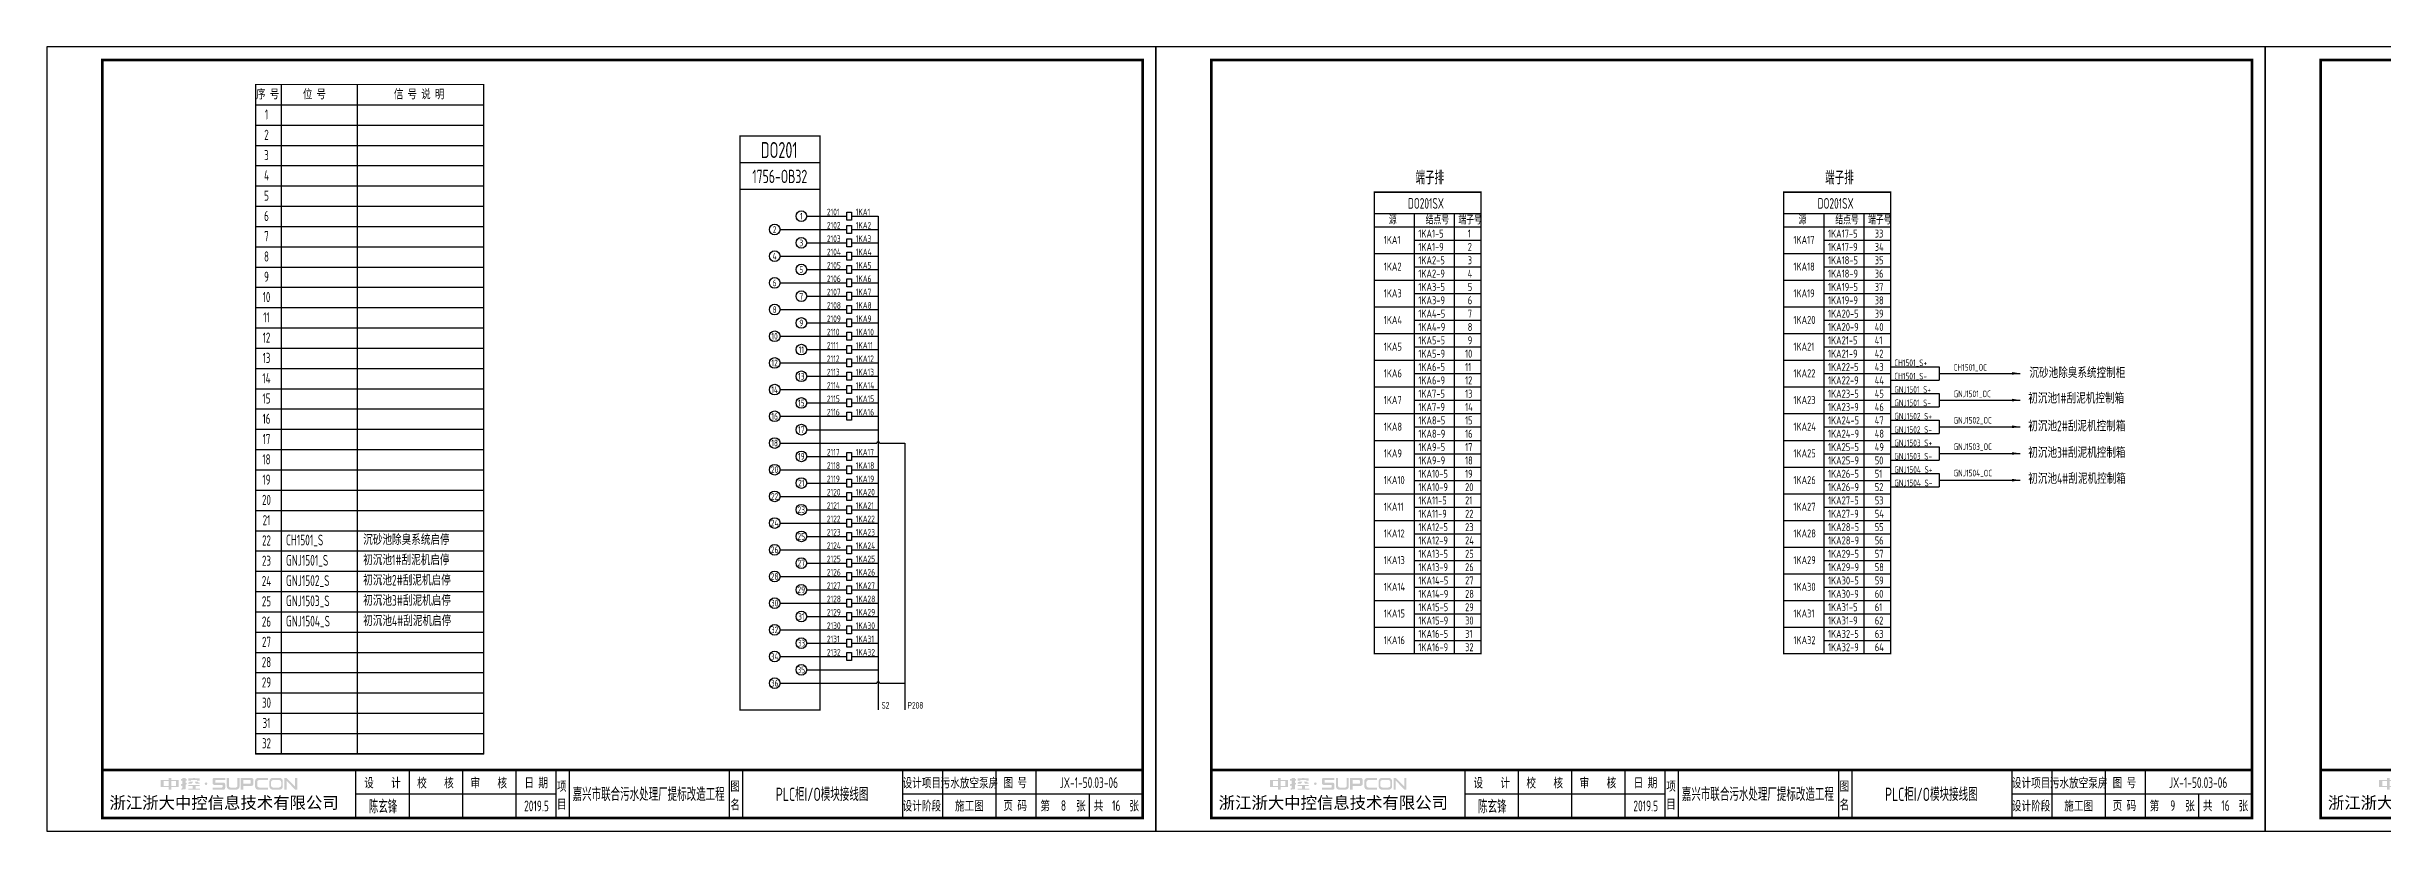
# Model space of a CAD drawing. Header units: millimetres. Extents: x 30557 to 235556, y -116603 to -73383.
# Drawn here: x 126431 to 135185, y -83067 to -80127 of the extents above; entities that cross this region are included whole.
import ezdxf
from ezdxf.enums import TextEntityAlignment as Align

# ---------------------------------------------------------------- set-up
doc = ezdxf.new("R2010")
doc.units = ezdxf.units.MM
doc.layers.add('1', color=3, linetype='Continuous')
doc.layers.add('符号层', color=3, linetype='Continuous')
doc.layers.add('_Drawing', color=7, linetype='Continuous', lineweight=25)
doc.styles.add('supcon', font='sceie.shx', dxfattribs={"width": 0.75, "height": 40, "bigfont": 'sceic.shx'})
doc.styles.add('Title', font='', dxfattribs={"height": 45})
doc.styles.get('Title').set_extended_font_data('SimHei')

# ---------------------------------------------------------------- blocks, each defined once
blk = doc.blocks.new('中控·SUPCON')
at = {"linetype": 'Continuous'}
h = blk.add_hatch(color=2, dxfattribs=at)
h.dxf.hatch_style = 1
h.paths.add_polyline_path([(34, 33), (20, 33), (20, 37), (15, 37), (15, 36), (15, 33), (0, 33), (0, 20), (13, 20), (15, 20), (15, 15), (20, 15), (20, 20), (22, 20), (34, 20)])
h.paths.add_polyline_path([(20, 30), (20, 31), (29, 31), (29, 22), (20, 22)], flags=16)
h.paths.add_polyline_path([(15, 30), (15, 22), (6, 22), (6, 31), (15, 31)], flags=16)
h.paths.add_polyline_path([(47, 32), (49, 32), (49, 35), (47, 35), (47, 37), (41, 37), (41, 35), (38, 35), (38, 32), (41, 32), (41, 25.8), (38, 25), (38, 22), (41, 22.8), (41, 18.3), (39, 17), (39, 15), (47, 16), (47, 24.5), (49, 25), (49, 28), (47, 27.5)])
h.paths.add_polyline_path([(61, 30), (55, 30), (52, 28), (52, 26), (58, 26)])
h.paths.add_polyline_path([(73, 28), (71, 28), (70, 30), (64, 30), (66, 26), (73, 26)])
h.paths.add_polyline_path([(73, 36), (64.6, 36), (64.6, 37), (60.4, 37), (60.4, 36), (52, 36), (52, 32), (56.8, 32), (56.8, 33.1), (68.2, 33.1), (68.2, 32), (73, 32)])
h.paths.add_polyline_path([(66, 22), (73, 22), (73, 24), (52, 24), (52, 22), (60, 22), (60, 17), (52, 17), (52, 15), (74, 15), (74, 17), (66, 17)])
h.paths.add_polyline_path([(82.7, 26.1, 1), (87.6, 26.1, 1)])
h.paths.add_polyline_path([(118, 28), (103.5, 28, -0.414214), (102.5, 29), (102.5, 32, -0.414214), (103.5, 33), (121, 33), (121, 37), (100.5, 37, 0.414214), (97.5, 34), (97.5, 27, 0.414214), (100.5, 24), (115, 24, -0.414214), (116, 23), (116, 20, -0.414214), (115, 19), (97.5, 19), (97.5, 15), (118, 15, 0.414214), (121, 18), (121, 25, 0.414214)])
h.paths.add_polyline_path([(128, 37), (124, 37), (124, 36), (124, 21, 0.414214), (130, 15), (142, 15, 0.414214), (148, 21), (148, 37), (144, 37), (144, 22, -0.414214), (141, 19), (131, 19, -0.414214), (128, 22)])
h.paths.add_polyline_path([(174, 26), (174, 33, 0.414214), (170, 37), (150, 37), (150, 36), (150, 15), (155, 15), (155, 22), (170, 22, 0.414214)])
h.paths.add_polyline_path([(167, 26), (155, 26), (155, 33), (167, 33, -0.414214), (169, 31), (169, 28, -0.414214)], flags=16)
h.paths.add_polyline_path([(201, 19), (185, 19, -0.414214), (181, 23), (181, 29, -0.414214), (185, 33), (201, 33), (201, 37), (183, 37, 0.414214), (177, 31), (177, 21, 0.414214), (183, 15), (201, 15)])
h.paths.add_polyline_path([(229, 21), (229, 31, 0.414214), (223, 37), (210, 37, 0.414214), (204, 31), (204, 21, 0.414214), (210, 15), (223, 15, 0.414214)])
h.paths.add_polyline_path([(207, 23), (207, 29, -0.414214), (211, 33), (222, 33, -0.414214), (226, 29), (226, 23, -0.414214), (222, 19), (211, 19, -0.414214)], flags=16)
h.paths.add_polyline_path([(236, 32.1), (252, 15), (256, 15), (256, 37), (252, 37), (252, 21), (236, 37), (232, 37), (232, 36), (232, 15), (236, 15)])
h = blk.add_hatch(color=2, dxfattribs=at)
h.dxf.hatch_style = 1
h.paths.add_polyline_path([(34, 33), (20, 33), (20, 37), (15, 37), (15, 36), (15, 33), (0, 33), (0, 20), (13, 20), (15, 20), (15, 15), (20, 15), (20, 20), (22, 20), (34, 20)])
h.paths.add_polyline_path([(20, 30), (20, 31), (29, 31), (29, 22), (20, 22)], flags=16)
h.paths.add_polyline_path([(15, 30), (15, 22), (6, 22), (6, 31), (15, 31)], flags=16)
h.paths.add_polyline_path([(47, 32), (49, 32), (49, 35), (47, 35), (47, 37), (41, 37), (41, 35), (38, 35), (38, 32), (41, 32), (41, 25.8), (38, 25), (38, 22), (41, 22.8), (41, 18.3), (39, 17), (39, 15), (47, 16), (47, 24.5), (49, 25), (49, 28), (47, 27.5)])
h.paths.add_polyline_path([(61, 30), (55, 30), (52, 28), (52, 26), (58, 26)])
h.paths.add_polyline_path([(73, 28), (71, 28), (70, 30), (64, 30), (66, 26), (73, 26)])
h.paths.add_polyline_path([(73, 36), (64.6, 36), (64.6, 37), (60.4, 37), (60.4, 36), (52, 36), (52, 32), (56.8, 32), (56.8, 33.1), (68.2, 33.1), (68.2, 32), (73, 32)])
h.paths.add_polyline_path([(66, 22), (73, 22), (73, 24), (52, 24), (52, 22), (60, 22), (60, 17), (52, 17), (52, 15), (74, 15), (74, 17), (66, 17)])
h.paths.add_polyline_path([(82.7, 26.1, 1), (87.6, 26.1, 1)])
h.paths.add_polyline_path([(118, 28), (103.5, 28, -0.414214), (102.5, 29), (102.5, 32, -0.414214), (103.5, 33), (121, 33), (121, 37), (100.5, 37, 0.414214), (97.5, 34), (97.5, 27, 0.414214), (100.5, 24), (115, 24, -0.414214), (116, 23), (116, 20, -0.414214), (115, 19), (97.5, 19), (97.5, 15), (118, 15, 0.414214), (121, 18), (121, 25, 0.414214)])
h.paths.add_polyline_path([(128, 37), (124, 37), (124, 36), (124, 21, 0.414214), (130, 15), (142, 15, 0.414214), (148, 21), (148, 37), (144, 37), (144, 22, -0.414214), (141, 19), (131, 19, -0.414214), (128, 22)])
h.paths.add_polyline_path([(174, 26), (174, 33, 0.414214), (170, 37), (150, 37), (150, 36), (150, 15), (155, 15), (155, 22), (170, 22, 0.414214)])
h.paths.add_polyline_path([(167, 26), (155, 26), (155, 33), (167, 33, -0.414214), (169, 31), (169, 28, -0.414214)], flags=16)
h.paths.add_polyline_path([(201, 19), (185, 19, -0.414214), (181, 23), (181, 29, -0.414214), (185, 33), (201, 33), (201, 37), (183, 37, 0.414214), (177, 31), (177, 21, 0.414214), (183, 15), (201, 15)])
h.paths.add_polyline_path([(229, 21), (229, 31, 0.414214), (223, 37), (210, 37, 0.414214), (204, 31), (204, 21, 0.414214), (210, 15), (223, 15, 0.414214)])
h.paths.add_polyline_path([(207, 23), (207, 29, -0.414214), (211, 33), (222, 33, -0.414214), (226, 29), (226, 23, -0.414214), (222, 19), (211, 19, -0.414214)], flags=16)
h.paths.add_polyline_path([(236, 32.1), (252, 15), (256, 15), (256, 37), (252, 37), (252, 21), (236, 37), (232, 37), (232, 36), (232, 15), (236, 15)])
h = blk.add_hatch(color=2, dxfattribs=at)
h.dxf.hatch_style = 1
h.paths.add_polyline_path([(34, 33), (20, 33), (20, 37), (15, 37), (15, 36), (15, 33), (0, 33), (0, 20), (13, 20), (15, 20), (15, 15), (20, 15), (20, 20), (22, 20), (34, 20)])
h.paths.add_polyline_path([(20, 30), (20, 31), (29, 31), (29, 22), (20, 22)], flags=16)
h.paths.add_polyline_path([(15, 30), (15, 22), (6, 22), (6, 31), (15, 31)], flags=16)
h.paths.add_polyline_path([(47, 32), (49, 32), (49, 35), (47, 35), (47, 37), (41, 37), (41, 35), (38, 35), (38, 32), (41, 32), (41, 25.8), (38, 25), (38, 22), (41, 22.8), (41, 18.3), (39, 17), (39, 15), (47, 16), (47, 24.5), (49, 25), (49, 28), (47, 27.5)])
h.paths.add_polyline_path([(61, 30), (55, 30), (52, 28), (52, 26), (58, 26)])
h.paths.add_polyline_path([(73, 28), (71, 28), (70, 30), (64, 30), (66, 26), (73, 26)])
h.paths.add_polyline_path([(73, 36), (64.6, 36), (64.6, 37), (60.4, 37), (60.4, 36), (52, 36), (52, 32), (56.8, 32), (56.8, 33.1), (68.2, 33.1), (68.2, 32), (73, 32)])
h.paths.add_polyline_path([(66, 22), (73, 22), (73, 24), (52, 24), (52, 22), (60, 22), (60, 17), (52, 17), (52, 15), (74, 15), (74, 17), (66, 17)])
h.paths.add_polyline_path([(82.7, 26.1, 1), (87.6, 26.1, 1)])
h.paths.add_polyline_path([(118, 28), (103.5, 28, -0.414214), (102.5, 29), (102.5, 32, -0.414214), (103.5, 33), (121, 33), (121, 37), (100.5, 37, 0.414214), (97.5, 34), (97.5, 27, 0.414214), (100.5, 24), (115, 24, -0.414214), (116, 23), (116, 20, -0.414214), (115, 19), (97.5, 19), (97.5, 15), (118, 15, 0.414214), (121, 18), (121, 25, 0.414214)])
h.paths.add_polyline_path([(128, 37), (124, 37), (124, 36), (124, 21, 0.414214), (130, 15), (142, 15, 0.414214), (148, 21), (148, 37), (144, 37), (144, 22, -0.414214), (141, 19), (131, 19, -0.414214), (128, 22)])
h.paths.add_polyline_path([(174, 26), (174, 33, 0.414214), (170, 37), (150, 37), (150, 36), (150, 15), (155, 15), (155, 22), (170, 22, 0.414214)])
h.paths.add_polyline_path([(167, 26), (155, 26), (155, 33), (167, 33, -0.414214), (169, 31), (169, 28, -0.414214)], flags=16)
h.paths.add_polyline_path([(201, 19), (185, 19, -0.414214), (181, 23), (181, 29, -0.414214), (185, 33), (201, 33), (201, 37), (183, 37, 0.414214), (177, 31), (177, 21, 0.414214), (183, 15), (201, 15)])
h.paths.add_polyline_path([(229, 21), (229, 31, 0.414214), (223, 37), (210, 37, 0.414214), (204, 31), (204, 21, 0.414214), (210, 15), (223, 15, 0.414214)])
h.paths.add_polyline_path([(207, 23), (207, 29, -0.414214), (211, 33), (222, 33, -0.414214), (226, 29), (226, 23, -0.414214), (222, 19), (211, 19, -0.414214)], flags=16)
h.paths.add_polyline_path([(236, 32.1), (252, 15), (256, 15), (256, 37), (252, 37), (252, 21), (236, 37), (232, 37), (232, 36), (232, 15), (236, 15)])
h = blk.add_hatch(color=2, dxfattribs=at)
h.dxf.hatch_style = 1
h.paths.add_polyline_path([(34, 33), (20, 33), (20, 37), (15, 37), (15, 36), (15, 33), (0, 33), (0, 20), (13, 20), (15, 20), (15, 15), (20, 15), (20, 20), (22, 20), (34, 20)])
h.paths.add_polyline_path([(20, 30), (20, 31), (29, 31), (29, 22), (20, 22)], flags=16)
h.paths.add_polyline_path([(15, 30), (15, 22), (6, 22), (6, 31), (15, 31)], flags=16)
h.paths.add_polyline_path([(47, 32), (49, 32), (49, 35), (47, 35), (47, 37), (41, 37), (41, 35), (38, 35), (38, 32), (41, 32), (41, 25.8), (38, 25), (38, 22), (41, 22.8), (41, 18.3), (39, 17), (39, 15), (47, 16), (47, 24.5), (49, 25), (49, 28), (47, 27.5)])
h.paths.add_polyline_path([(61, 30), (55, 30), (52, 28), (52, 26), (58, 26)])
h.paths.add_polyline_path([(73, 28), (71, 28), (70, 30), (64, 30), (66, 26), (73, 26)])
h.paths.add_polyline_path([(73, 36), (64.6, 36), (64.6, 37), (60.4, 37), (60.4, 36), (52, 36), (52, 32), (56.8, 32), (56.8, 33.1), (68.2, 33.1), (68.2, 32), (73, 32)])
h.paths.add_polyline_path([(66, 22), (73, 22), (73, 24), (52, 24), (52, 22), (60, 22), (60, 17), (52, 17), (52, 15), (74, 15), (74, 17), (66, 17)])
h.paths.add_polyline_path([(82.7, 26.1, 1), (87.6, 26.1, 1)])
h.paths.add_polyline_path([(118, 28), (103.5, 28, -0.414214), (102.5, 29), (102.5, 32, -0.414214), (103.5, 33), (121, 33), (121, 37), (100.5, 37, 0.414214), (97.5, 34), (97.5, 27, 0.414214), (100.5, 24), (115, 24, -0.414214), (116, 23), (116, 20, -0.414214), (115, 19), (97.5, 19), (97.5, 15), (118, 15, 0.414214), (121, 18), (121, 25, 0.414214)])
h.paths.add_polyline_path([(128, 37), (124, 37), (124, 36), (124, 21, 0.414214), (130, 15), (142, 15, 0.414214), (148, 21), (148, 37), (144, 37), (144, 22, -0.414214), (141, 19), (131, 19, -0.414214), (128, 22)])
h.paths.add_polyline_path([(174, 26), (174, 33, 0.414214), (170, 37), (150, 37), (150, 36), (150, 15), (155, 15), (155, 22), (170, 22, 0.414214)])
h.paths.add_polyline_path([(167, 26), (155, 26), (155, 33), (167, 33, -0.414214), (169, 31), (169, 28, -0.414214)], flags=16)
h.paths.add_polyline_path([(201, 19), (185, 19, -0.414214), (181, 23), (181, 29, -0.414214), (185, 33), (201, 33), (201, 37), (183, 37, 0.414214), (177, 31), (177, 21, 0.414214), (183, 15), (201, 15)])
h.paths.add_polyline_path([(229, 21), (229, 31, 0.414214), (223, 37), (210, 37, 0.414214), (204, 31), (204, 21, 0.414214), (210, 15), (223, 15, 0.414214)])
h.paths.add_polyline_path([(207, 23), (207, 29, -0.414214), (211, 33), (222, 33, -0.414214), (226, 29), (226, 23, -0.414214), (222, 19), (211, 19, -0.414214)], flags=16)
h.paths.add_polyline_path([(236, 32.1), (252, 15), (256, 15), (256, 37), (252, 37), (252, 21), (236, 37), (232, 37), (232, 36), (232, 15), (236, 15)])
h = blk.add_hatch(color=2, dxfattribs=at)
h.dxf.hatch_style = 1
h.paths.add_polyline_path([(34, 33), (20, 33), (20, 37), (15, 37), (15, 36), (15, 33), (0, 33), (0, 20), (13, 20), (15, 20), (15, 15), (20, 15), (20, 20), (22, 20), (34, 20)])
h.paths.add_polyline_path([(20, 30), (20, 31), (29, 31), (29, 22), (20, 22)], flags=16)
h.paths.add_polyline_path([(15, 30), (15, 22), (6, 22), (6, 31), (15, 31)], flags=16)
h.paths.add_polyline_path([(47, 32), (49, 32), (49, 35), (47, 35), (47, 37), (41, 37), (41, 35), (38, 35), (38, 32), (41, 32), (41, 25.8), (38, 25), (38, 22), (41, 22.8), (41, 18.3), (39, 17), (39, 15), (47, 16), (47, 24.5), (49, 25), (49, 28), (47, 27.5)])
h.paths.add_polyline_path([(61, 30), (55, 30), (52, 28), (52, 26), (58, 26)])
h.paths.add_polyline_path([(73, 28), (71, 28), (70, 30), (64, 30), (66, 26), (73, 26)])
h.paths.add_polyline_path([(73, 36), (64.6, 36), (64.6, 37), (60.4, 37), (60.4, 36), (52, 36), (52, 32), (56.8, 32), (56.8, 33.1), (68.2, 33.1), (68.2, 32), (73, 32)])
h.paths.add_polyline_path([(66, 22), (73, 22), (73, 24), (52, 24), (52, 22), (60, 22), (60, 17), (52, 17), (52, 15), (74, 15), (74, 17), (66, 17)])
h.paths.add_polyline_path([(82.7, 26.1, 1), (87.6, 26.1, 1)])
h.paths.add_polyline_path([(118, 28), (103.5, 28, -0.414214), (102.5, 29), (102.5, 32, -0.414214), (103.5, 33), (121, 33), (121, 37), (100.5, 37, 0.414214), (97.5, 34), (97.5, 27, 0.414214), (100.5, 24), (115, 24, -0.414214), (116, 23), (116, 20, -0.414214), (115, 19), (97.5, 19), (97.5, 15), (118, 15, 0.414214), (121, 18), (121, 25, 0.414214)])
h.paths.add_polyline_path([(128, 37), (124, 37), (124, 36), (124, 21, 0.414214), (130, 15), (142, 15, 0.414214), (148, 21), (148, 37), (144, 37), (144, 22, -0.414214), (141, 19), (131, 19, -0.414214), (128, 22)])
h.paths.add_polyline_path([(174, 26), (174, 33, 0.414214), (170, 37), (150, 37), (150, 36), (150, 15), (155, 15), (155, 22), (170, 22, 0.414214)])
h.paths.add_polyline_path([(167, 26), (155, 26), (155, 33), (167, 33, -0.414214), (169, 31), (169, 28, -0.414214)], flags=16)
h.paths.add_polyline_path([(201, 19), (185, 19, -0.414214), (181, 23), (181, 29, -0.414214), (185, 33), (201, 33), (201, 37), (183, 37, 0.414214), (177, 31), (177, 21, 0.414214), (183, 15), (201, 15)])
h.paths.add_polyline_path([(229, 21), (229, 31, 0.414214), (223, 37), (210, 37, 0.414214), (204, 31), (204, 21, 0.414214), (210, 15), (223, 15, 0.414214)])
h.paths.add_polyline_path([(207, 23), (207, 29, -0.414214), (211, 33), (222, 33, -0.414214), (226, 29), (226, 23, -0.414214), (222, 19), (211, 19, -0.414214)], flags=16)
h.paths.add_polyline_path([(236, 32.1), (252, 15), (256, 15), (256, 37), (252, 37), (252, 21), (236, 37), (232, 37), (232, 36), (232, 15), (236, 15)])
h = blk.add_hatch(color=2, dxfattribs=at)
h.dxf.hatch_style = 1
h.paths.add_polyline_path([(34, 33), (20, 33), (20, 37), (15, 37), (15, 36), (15, 33), (0, 33), (0, 20), (13, 20), (15, 20), (15, 15), (20, 15), (20, 20), (22, 20), (34, 20)])
h.paths.add_polyline_path([(20, 30), (20, 31), (29, 31), (29, 22), (20, 22)], flags=16)
h.paths.add_polyline_path([(15, 30), (15, 22), (6, 22), (6, 31), (15, 31)], flags=16)
h.paths.add_polyline_path([(47, 32), (49, 32), (49, 35), (47, 35), (47, 37), (41, 37), (41, 35), (38, 35), (38, 32), (41, 32), (41, 25.8), (38, 25), (38, 22), (41, 22.8), (41, 18.3), (39, 17), (39, 15), (47, 16), (47, 24.5), (49, 25), (49, 28), (47, 27.5)])
h.paths.add_polyline_path([(61, 30), (55, 30), (52, 28), (52, 26), (58, 26)])
h.paths.add_polyline_path([(73, 28), (71, 28), (70, 30), (64, 30), (66, 26), (73, 26)])
h.paths.add_polyline_path([(73, 36), (64.6, 36), (64.6, 37), (60.4, 37), (60.4, 36), (52, 36), (52, 32), (56.8, 32), (56.8, 33.1), (68.2, 33.1), (68.2, 32), (73, 32)])
h.paths.add_polyline_path([(66, 22), (73, 22), (73, 24), (52, 24), (52, 22), (60, 22), (60, 17), (52, 17), (52, 15), (74, 15), (74, 17), (66, 17)])
h.paths.add_polyline_path([(82.7, 26.1, 1), (87.6, 26.1, 1)])
h.paths.add_polyline_path([(118, 28), (103.5, 28, -0.414214), (102.5, 29), (102.5, 32, -0.414214), (103.5, 33), (121, 33), (121, 37), (100.5, 37, 0.414214), (97.5, 34), (97.5, 27, 0.414214), (100.5, 24), (115, 24, -0.414214), (116, 23), (116, 20, -0.414214), (115, 19), (97.5, 19), (97.5, 15), (118, 15, 0.414214), (121, 18), (121, 25, 0.414214)])
h.paths.add_polyline_path([(128, 37), (124, 37), (124, 36), (124, 21, 0.414214), (130, 15), (142, 15, 0.414214), (148, 21), (148, 37), (144, 37), (144, 22, -0.414214), (141, 19), (131, 19, -0.414214), (128, 22)])
h.paths.add_polyline_path([(174, 26), (174, 33, 0.414214), (170, 37), (150, 37), (150, 36), (150, 15), (155, 15), (155, 22), (170, 22, 0.414214)])
h.paths.add_polyline_path([(167, 26), (155, 26), (155, 33), (167, 33, -0.414214), (169, 31), (169, 28, -0.414214)], flags=16)
h.paths.add_polyline_path([(201, 19), (185, 19, -0.414214), (181, 23), (181, 29, -0.414214), (185, 33), (201, 33), (201, 37), (183, 37, 0.414214), (177, 31), (177, 21, 0.414214), (183, 15), (201, 15)])
h.paths.add_polyline_path([(229, 21), (229, 31, 0.414214), (223, 37), (210, 37, 0.414214), (204, 31), (204, 21, 0.414214), (210, 15), (223, 15, 0.414214)])
h.paths.add_polyline_path([(207, 23), (207, 29, -0.414214), (211, 33), (222, 33, -0.414214), (226, 29), (226, 23, -0.414214), (222, 19), (211, 19, -0.414214)], flags=16)
h.paths.add_polyline_path([(236, 32.1), (252, 15), (256, 15), (256, 37), (252, 37), (252, 21), (236, 37), (232, 37), (232, 36), (232, 15), (236, 15)])
blk = doc.blocks.new('supcon图框')
at = {"linetype": 'Continuous'}
for p, q in [((6145.7, 4361.7), (1987.7, 4361.7)), ((1987.7, 4361.7), (1987.7, 1421.7)), ((6145.7, 1421.7), (6145.7, 4361.7)), ((1987.7, 1421.7), (6145.7, 1421.7))]:
    blk.add_line(p, q, dxfattribs=at)
for p, q in [((3145.7, 1651.7), (3145.7, 1471.7)), ((3345.7, 1651.7), (3345.7, 1471.7)), ((3545.7, 1651.7), (3545.7, 1471.7)), ((3745.7, 1651.7), (3745.7, 1471.7)), ((3895.7, 1651.7), (3895.7, 1471.7)), ((3945.7, 1651.7), (3945.7, 1471.7)), ((4545.7, 1651.7), (4545.7, 1471.7)), ((4595.7, 1651.7), (4595.7, 1471.7)), ((5195.7, 1651.7), (5195.7, 1471.7)), ((5345.7, 1651.7), (5345.7, 1471.7)), ((5545.7, 1651.7), (5545.7, 1471.7)), ((5695.7, 1651.7), (5695.7, 1471.7)), ((3145.7, 1561.7), (3895.7, 1561.7)), ((5195.7, 1561.7), (6095.7, 1561.7)), ((5895.7, 1561.7), (5895.7, 1471.7))]:
    blk.add_line(p, q)
at = {"linetype": 'Continuous', "const_width": 10}
blk.add_lwpolyline([(2195.7, 4311.7), (6095.7, 4311.7), (6095.7, 1471.7), (2195.7, 1471.7)], close=True, dxfattribs=at)
blk.add_lwpolyline([(2195.7, 1651.7), (6095.7, 1651.7)], dxfattribs=at)
at = {"linetype": 'Continuous', "xscale": 2, "yscale": 2, "zscale": 2}
blk.add_blockref('中控·SUPCON', (2414.6, 1547.7), dxfattribs=at)
at = {"style": 'supcon', "width": 0.75}
for s, p in [('设    计', (3246.2, 1604.2)), ('校    核', (3444.8, 1604.2)), ('审    核', (3644.5, 1604.2)), ('日 期', (3822.5, 1604.2)), ('项', (3918.2, 1590.7)), ('图', (4568.2, 1590.7)), ('设计项目', (5268, 1604.2)), ('图 号', (5618, 1604.2)), ('目', (3918.2, 1522.9)), ('名', (4568.2, 1522.9)), ('设计阶段', (5268, 1518.1)), ('施工图', (5446.5, 1518.1)), ('页 码', (5618, 1518.1)), ('第      张', (5797, 1518.1)), ('共      张', (5997, 1518.1))]:
    blk.add_text(s, height=40, dxfattribs=at).set_placement(p, align=Align.MIDDLE)
at = {"style": 'Title'}
blk.add_text('浙江浙大中控信息技术有限公司', height=45, dxfattribs=at).set_placement((2222.8, 1506.2))
blk = doc.blocks.new('1756-OB32')
at = {"linetype": 'Continuous'}
for p, q in [((13708.2, 29269.5), (13858.2, 29269.5)), ((13608.2, 29219.5), (13858.2, 29219.5)), ((13708.2, 29169.5), (13858.2, 29169.5)), ((13608.2, 29119.5), (13858.2, 29119.5)), ((13708.2, 29069.5), (13858.2, 29069.5)), ((13608.2, 29019.5), (13858.2, 29019.5)), ((13608.2, 28919.5), (13858.2, 28919.5)), ((13708.2, 28969.5), (13858.2, 28969.5)), ((13608.2, 28819.5), (13858.2, 28819.5)), ((13708.2, 28869.5), (13858.2, 28869.5)), ((13608.2, 28719.5), (13858.2, 28719.5)), ((13708.2, 28769.5), (13858.2, 28769.5)), ((13708.2, 28669.5), (13858.2, 28669.5)), ((13608.2, 28619.5), (13858.2, 28619.5)), ((13708.2, 28569.5), (13858.2, 28569.5)), ((13608.2, 28519.5), (13858.2, 28519.5)), ((13708.2, 28369.5), (13858.2, 28369.5)), ((13608.2, 28319.5), (13858.2, 28319.5)), ((13608.2, 28219.5), (13858.2, 28219.5)), ((13708.2, 28269.5), (13858.2, 28269.5)), ((13608.2, 28119.5), (13858.2, 28119.5)), ((13708.2, 28169.5), (13858.2, 28169.5)), ((13608.2, 28019.5), (13858.2, 28019.5)), ((13708.2, 28069.5), (13858.2, 28069.5)), ((13708.2, 27969.5), (13858.2, 27969.5)), ((13608.2, 27919.5), (13858.2, 27919.5)), ((13708.2, 27869.5), (13858.2, 27869.5)), ((13608.2, 27819.5), (13858.2, 27819.5)), ((13708.2, 27769.5), (13858.2, 27769.5)), ((13608.2, 27719.5), (13858.2, 27719.5)), ((13708.2, 27669.5), (13858.2, 27669.5)), ((13608.2, 27619.5), (13858.2, 27619.5))]:
    blk.add_line(p, q, dxfattribs=at)
at = {"color": 5, "linetype": 'Continuous'}
for p, q in [((13876.2, 29269.5), (13976.2, 29269.5)), ((13976.2, 29269.5), (13976.2, 27419.5)), ((13876.2, 29219.5), (13976.2, 29219.5)), ((13876.2, 29169.5), (13976.2, 29169.5)), ((13876.2, 29119.5), (13976.2, 29119.5)), ((13876.2, 29069.5), (13976.2, 29069.5)), ((13876.2, 29019.5), (13976.2, 29019.5)), ((13876.2, 28969.5), (13976.2, 28969.5)), ((13876.2, 28919.5), (13976.2, 28919.5)), ((13876.2, 28869.5), (13976.2, 28869.5)), ((13876.2, 28819.5), (13976.2, 28819.5)), ((13876.2, 28769.5), (13976.2, 28769.5)), ((13876.2, 28719.5), (13976.2, 28719.5)), ((13876.2, 28669.5), (13976.2, 28669.5)), ((13876.2, 28619.5), (13976.2, 28619.5)), ((13876.2, 28569.5), (13976.2, 28569.5)), ((13708.2, 28469.5), (13976.2, 28469.5)), ((13876.2, 28519.5), (13976.2, 28519.5)), ((13876.2, 28369.5), (13976.2, 28369.5)), ((13876.2, 28319.5), (13976.2, 28319.5)), ((13876.2, 28269.5), (13976.2, 28269.5)), ((13876.2, 28219.5), (13976.2, 28219.5)), ((13876.2, 28169.5), (13976.2, 28169.5)), ((13876.2, 28119.5), (13976.2, 28119.5)), ((13876.2, 28069.5), (13976.2, 28069.5)), ((13876.2, 28019.5), (13976.2, 28019.5)), ((13876.2, 27969.5), (13976.2, 27969.5)), ((13876.2, 27919.5), (13976.2, 27919.5)), ((13876.2, 27869.5), (13976.2, 27869.5)), ((13876.2, 27819.5), (13976.2, 27819.5)), ((13876.2, 27769.5), (13976.2, 27769.5)), ((13876.2, 27719.5), (13976.2, 27719.5)), ((13876.2, 27669.5), (13976.2, 27669.5)), ((13876.2, 27619.5), (13976.2, 27619.5)), ((13708.2, 27569.5), (13976.2, 27569.5))]:
    blk.add_line(p, q, dxfattribs=at)
at = {"color": 37, "linetype": 'Continuous'}
for p, q in [((13981.2, 28419.5), (14076.2, 28419.5)), ((14076.2, 28419.5), (14076.2, 27419.5)), ((13608.2, 27519.5), (13971.2, 27519.5)), ((13981.2, 27519.5), (14076.2, 27519.5))]:
    blk.add_line(p, q, dxfattribs=at)
at = {"linetype": 'Continuous', "const_width": 5}
blk.add_lwpolyline([(13458.2, 29569.5), (13758.2, 29569.5), (13758.2, 27419.5), (13458.2, 27419.5)], close=True, dxfattribs=at)
for points in [[(13458.2, 29469.5), (13758.2, 29469.5)], [(13458.2, 29369.5), (13758.2, 29369.5)]]:
    blk.add_lwpolyline(points, dxfattribs=at)
at = {"linetype": 'Continuous'}
for points in [[(13858.2, 29284.5), (13876.2, 29284.5), (13876.2, 29254.5), (13858.2, 29254.5)], [(13858.2, 29234.5), (13876.2, 29234.5), (13876.2, 29204.5), (13858.2, 29204.5)], [(13858.2, 29184.5), (13876.2, 29184.5), (13876.2, 29154.5), (13858.2, 29154.5)], [(13858.2, 29134.5), (13876.2, 29134.5), (13876.2, 29104.5), (13858.2, 29104.5)], [(13858.2, 29084.5), (13876.2, 29084.5), (13876.2, 29054.5), (13858.2, 29054.5)], [(13858.2, 29034.5), (13876.2, 29034.5), (13876.2, 29004.5), (13858.2, 29004.5)], [(13858.2, 28984.5), (13876.2, 28984.5), (13876.2, 28954.5), (13858.2, 28954.5)], [(13858.2, 28934.5), (13876.2, 28934.5), (13876.2, 28904.5), (13858.2, 28904.5)], [(13858.2, 28884.5), (13876.2, 28884.5), (13876.2, 28854.5), (13858.2, 28854.5)], [(13858.2, 28834.5), (13876.2, 28834.5), (13876.2, 28804.5), (13858.2, 28804.5)], [(13858.2, 28784.5), (13876.2, 28784.5), (13876.2, 28754.5), (13858.2, 28754.5)], [(13858.2, 28734.5), (13876.2, 28734.5), (13876.2, 28704.5), (13858.2, 28704.5)], [(13858.2, 28684.5), (13876.2, 28684.5), (13876.2, 28654.5), (13858.2, 28654.5)], [(13858.2, 28634.5), (13876.2, 28634.5), (13876.2, 28604.5), (13858.2, 28604.5)], [(13858.2, 28584.5), (13876.2, 28584.5), (13876.2, 28554.5), (13858.2, 28554.5)], [(13858.2, 28534.5), (13876.2, 28534.5), (13876.2, 28504.5), (13858.2, 28504.5)], [(13858.2, 28384.5), (13876.2, 28384.5), (13876.2, 28354.5), (13858.2, 28354.5)], [(13858.2, 28334.5), (13876.2, 28334.5), (13876.2, 28304.5), (13858.2, 28304.5)], [(13858.2, 28284.5), (13876.2, 28284.5), (13876.2, 28254.5), (13858.2, 28254.5)], [(13858.2, 28234.5), (13876.2, 28234.5), (13876.2, 28204.5), (13858.2, 28204.5)], [(13858.2, 28184.5), (13876.2, 28184.5), (13876.2, 28154.5), (13858.2, 28154.5)], [(13858.2, 28134.5), (13876.2, 28134.5), (13876.2, 28104.5), (13858.2, 28104.5)], [(13858.2, 28084.5), (13876.2, 28084.5), (13876.2, 28054.5), (13858.2, 28054.5)], [(13858.2, 28034.5), (13876.2, 28034.5), (13876.2, 28004.5), (13858.2, 28004.5)], [(13858.2, 27984.5), (13876.2, 27984.5), (13876.2, 27954.5), (13858.2, 27954.5)], [(13858.2, 27934.5), (13876.2, 27934.5), (13876.2, 27904.5), (13858.2, 27904.5)], [(13858.2, 27884.5), (13876.2, 27884.5), (13876.2, 27854.5), (13858.2, 27854.5)], [(13858.2, 27834.5), (13876.2, 27834.5), (13876.2, 27804.5), (13858.2, 27804.5)], [(13858.2, 27784.5), (13876.2, 27784.5), (13876.2, 27754.5), (13858.2, 27754.5)], [(13858.2, 27734.5), (13876.2, 27734.5), (13876.2, 27704.5), (13858.2, 27704.5)], [(13858.2, 27684.5), (13876.2, 27684.5), (13876.2, 27654.5), (13858.2, 27654.5)], [(13858.2, 27634.5), (13876.2, 27634.5), (13876.2, 27604.5), (13858.2, 27604.5)]]:
    blk.add_lwpolyline(points, close=True, dxfattribs=at)
at = {"lineweight": -3}
for centre in [(13688.2, 29269.5), (13588.2, 29219.5), (13688.2, 29169.5), (13588.2, 29119.5), (13688.2, 29069.5), (13588.2, 29019.5), (13688.2, 28969.5), (13588.2, 28919.5), (13588.2, 28819.5), (13688.2, 28869.5), (13588.2, 28719.5), (13688.2, 28769.5), (13588.2, 28619.5), (13688.2, 28669.5), (13688.2, 28569.5), (13588.2, 28519.5), (13688.2, 28469.5), (13588.2, 28419.5), (13688.2, 28369.5), (13588.2, 28319.5), (13688.2, 28269.5), (13588.2, 28219.5), (13588.2, 28119.5), (13688.2, 28169.5), (13588.2, 28019.5), (13688.2, 28069.5), (13588.2, 27919.5), (13688.2, 27969.5), (13688.2, 27869.5), (13588.2, 27819.5), (13688.2, 27769.5), (13588.2, 27719.5), (13688.2, 27669.5), (13588.2, 27619.5), (13688.2, 27569.5), (13588.2, 27519.5)]:
    blk.add_circle(centre, 20, dxfattribs=at)
at = {"color": 37, "linetype": 'Continuous'}
blk.add_arc((13976.2, 27519.5), 5, 0, 180, dxfattribs=at)
at = {"color": 7, "style": 'supcon', "width": 0.75}
blk.add_text('1756-OB32', height=50, dxfattribs=at).set_placement((13607.3, 29418.6), align=Align.MIDDLE)
at = {"style": 'supcon', "width": 0.75}
for s, p in [('1', (13687.9, 29269.5)), ('2', (13587.9, 29219.5)), ('3', (13687.9, 29169.5)), ('4', (13587.9, 29119.5)), ('5', (13687.9, 29069.5)), ('6', (13587.9, 29019.5)), ('7', (13687.9, 28969.5)), ('8', (13587.9, 28919.5)), ('10', (13587.9, 28819.5)), ('9', (13687.9, 28869.5)), ('12', (13587.9, 28719.5)), ('11', (13687.9, 28769.5)), ('14', (13587.9, 28619.5)), ('13', (13687.9, 28669.5)), ('15', (13687.9, 28569.5)), ('16', (13587.9, 28519.5)), ('17', (13687.9, 28469.5)), ('18', (13587.9, 28419.5)), ('19', (13687.9, 28369.5)), ('20', (13587.9, 28319.5)), ('21', (13687.9, 28269.5)), ('22', (13587.9, 28219.5)), ('24', (13587.9, 28119.5)), ('23', (13687.9, 28169.5)), ('26', (13587.9, 28019.5)), ('25', (13687.9, 28069.5)), ('28', (13587.9, 27919.5)), ('27', (13687.9, 27969.5)), ('29', (13687.9, 27869.5)), ('30', (13587.9, 27819.5)), ('31', (13687.9, 27769.5)), ('32', (13587.9, 27719.5)), ('33', (13687.9, 27669.5)), ('34', (13587.9, 27619.5)), ('35', (13687.9, 27569.5)), ('36', (13587.9, 27519.5))]:
    blk.add_text(s, height=25, dxfattribs=at).set_placement(p, align=Align.MIDDLE)
blk = doc.blocks.new('DO端子接线表1')
at = {"lineweight": -3}
for p, q in [((19587.6, 29279.5), (19587.6, 27629.5)), ((19737.6, 29279.5), (19737.6, 27629.5)), ((19437.6, 29229.5), (19837.6, 29229.5)), ((19587.6, 29179.5), (19837.6, 29179.5)), ((19437.6, 29129.5), (19837.6, 29129.5)), ((19587.6, 29079.5), (19837.6, 29079.5)), ((19437.6, 29029.5), (19837.6, 29029.5)), ((19587.6, 28979.5), (19837.6, 28979.5)), ((19437.6, 28929.5), (19837.6, 28929.5)), ((19437.6, 28829.5), (19837.6, 28829.5)), ((19587.6, 28879.5), (19837.6, 28879.5)), ((19437.6, 28729.5), (19837.6, 28729.5)), ((19587.6, 28779.5), (19837.6, 28779.5)), ((19437.6, 28629.5), (19837.6, 28629.5)), ((19587.6, 28679.5), (19837.6, 28679.5)), ((19587.6, 28579.5), (19837.6, 28579.5)), ((19437.6, 28529.5), (19837.6, 28529.5)), ((19587.6, 28479.5), (19837.6, 28479.5)), ((19437.6, 28429.5), (19837.6, 28429.5)), ((19587.6, 28379.5), (19837.6, 28379.5)), ((19437.6, 28329.5), (19837.6, 28329.5)), ((19587.6, 28279.5), (19837.6, 28279.5)), ((19437.6, 28229.5), (19837.6, 28229.5)), ((19437.6, 28129.5), (19837.6, 28129.5)), ((19587.6, 28179.5), (19837.6, 28179.5)), ((19437.6, 28029.5), (19837.6, 28029.5)), ((19587.6, 28079.5), (19837.6, 28079.5)), ((19437.6, 27929.5), (19837.6, 27929.5)), ((19587.6, 27979.5), (19837.6, 27979.5)), ((19587.6, 27879.5), (19837.6, 27879.5)), ((19437.6, 27829.5), (19837.6, 27829.5)), ((19587.6, 27779.5), (19837.6, 27779.5)), ((19437.6, 27729.5), (19837.6, 27729.5)), ((19587.6, 27679.5), (19837.6, 27679.5))]:
    blk.add_line(p, q, dxfattribs=at)
at = {"lineweight": -3, "const_width": 5}
blk.add_lwpolyline([(19437.6, 29359.5), (19437.6, 27629.5), (19837.6, 27629.5), (19837.6, 29359.5)], close=True, dxfattribs=at)
blk.add_lwpolyline([(19437.6, 29279.5), (19837.6, 29279.5)], dxfattribs=at)
at = {"color": 7, "style": 'supcon', "width": 0.75}
for s, p in [('源', (19492.9, 29239.3)), ('结点号', (19630.8, 29239.3)), ('端子号', (19753.3, 29239.3)), ('1', (19788.4, 29189.3)), ('2', (19788.4, 29139.3)), ('3', (19788.4, 29089.3)), ('4', (19788.4, 29039.3)), ('5', (19788.4, 28989.3)), ('7', (19788.4, 28889.3)), ('6', (19788.4, 28939.3)), ('9', (19788.4, 28789.3)), ('8', (19788.4, 28839.3)), ('10', (19778.4, 28739.3)), ('11', (19778.4, 28689.3)), ('12', (19778.4, 28639.3)), ('13', (19778.4, 28589.3)), ('14', (19778.4, 28539.3)), ('15', (19778.4, 28489.3)), ('16', (19778.4, 28439.3)), ('17', (19778.4, 28389.3)), ('18', (19778.4, 28339.3)), ('19', (19778.4, 28289.3)), ('20', (19778.4, 28239.3)), ('21', (19778.4, 28189.3)), ('22', (19778.4, 28139.3)), ('23', (19778.4, 28089.3)), ('24', (19778.4, 28039.3)), ('25', (19778.4, 27989.3)), ('26', (19778.4, 27939.3)), ('27', (19778.4, 27889.3)), ('28', (19778.4, 27839.3)), ('29', (19778.4, 27789.3)), ('30', (19778.4, 27739.3)), ('31', (19778.4, 27689.3)), ('32', (19778.4, 27639.3))]:
    blk.add_text(s, height=30, dxfattribs=at).set_placement(p)
blk = doc.blocks.new('DO端子接线表2')
at = {"lineweight": -3}
for p, q in [((21123.2, 29279.5), (21123.2, 27629.5)), ((21273.2, 29279.5), (21273.2, 27629.5)), ((20973.2, 29229.5), (21373.2, 29229.5)), ((21123.2, 29179.5), (21373.2, 29179.5)), ((20973.2, 29129.5), (21373.2, 29129.5)), ((21123.2, 29079.5), (21373.2, 29079.5)), ((20973.2, 29029.5), (21373.2, 29029.5)), ((21123.2, 28979.5), (21373.2, 28979.5)), ((20973.2, 28929.5), (21373.2, 28929.5)), ((20973.2, 28829.5), (21373.2, 28829.5)), ((21123.2, 28879.5), (21373.2, 28879.5)), ((20973.2, 28729.5), (21373.2, 28729.5)), ((21123.2, 28779.5), (21373.2, 28779.5)), ((20973.2, 28629.5), (21373.2, 28629.5)), ((21123.2, 28679.5), (21373.2, 28679.5)), ((21123.2, 28579.5), (21373.2, 28579.5)), ((20973.2, 28529.5), (21373.2, 28529.5)), ((21123.2, 28479.5), (21373.2, 28479.5)), ((20973.2, 28429.5), (21373.2, 28429.5)), ((21123.2, 28379.5), (21373.2, 28379.5)), ((20973.2, 28329.5), (21373.2, 28329.5)), ((21123.2, 28279.5), (21373.2, 28279.5)), ((20973.2, 28229.5), (21373.2, 28229.5)), ((20973.2, 28129.5), (21373.2, 28129.5)), ((21123.2, 28179.5), (21373.2, 28179.5)), ((20973.2, 28029.5), (21373.2, 28029.5)), ((21123.2, 28079.5), (21373.2, 28079.5)), ((20973.2, 27929.5), (21373.2, 27929.5)), ((21123.2, 27979.5), (21373.2, 27979.5)), ((21123.2, 27879.5), (21373.2, 27879.5)), ((20973.2, 27829.5), (21373.2, 27829.5)), ((21123.2, 27779.5), (21373.2, 27779.5)), ((20973.2, 27729.5), (21373.2, 27729.5)), ((21123.2, 27679.5), (21373.2, 27679.5))]:
    blk.add_line(p, q, dxfattribs=at)
at = {"lineweight": -3, "const_width": 5}
blk.add_lwpolyline([(20973.2, 29359.5), (20973.2, 27629.5), (21373.2, 27629.5), (21373.2, 29359.5)], close=True, dxfattribs=at)
blk.add_lwpolyline([(20973.2, 29279.5), (21373.2, 29279.5)], dxfattribs=at)
at = {"color": 7, "style": 'supcon', "width": 0.75}
for s, p in [('源', (21028.5, 29239.3)), ('结点号', (21166.4, 29239.3)), ('端子号', (21288.9, 29239.3)), ('33', (21314, 29189.3)), ('34', (21314, 29139.3)), ('35', (21314, 29089.3)), ('36', (21314, 29039.3)), ('37', (21314, 28989.3)), ('38', (21314, 28939.3)), ('39', (21314, 28889.3)), ('40', (21314, 28839.3)), ('41', (21314, 28789.3)), ('42', (21314, 28739.3)), ('43', (21314, 28689.3)), ('44', (21314, 28639.3)), ('45', (21314, 28589.3)), ('46', (21314, 28539.3)), ('47', (21314, 28489.3)), ('48', (21314, 28439.3)), ('49', (21314, 28389.3)), ('50', (21314, 28339.3)), ('51', (21314, 28289.3)), ('52', (21314, 28239.3)), ('53', (21314, 28189.3)), ('54', (21314, 28139.3)), ('55', (21314, 28089.3)), ('56', (21314, 28039.3)), ('57', (21314, 27989.3)), ('58', (21314, 27939.3)), ('59', (21314, 27889.3)), ('60', (21314, 27839.3)), ('61', (21314, 27789.3)), ('62', (21314, 27739.3)), ('63', (21314, 27689.3)), ('64', (21314, 27639.3))]:
    blk.add_text(s, height=30, dxfattribs=at).set_placement(p)

msp = doc.modelspace()

# ---------------------------------------------------------------- linework, layer by layer
at = {"lineweight": -3}
for p, q in [((127308.8, -80268.9), (127308.8, -81028.9)), ((127593.8, -80268.9), (127593.8, -81028.9)), ((127213.8, -80344.9), (128068.8, -80344.9)), ((127213.8, -80420.9), (128068.8, -80420.9)), ((127213.8, -80496.9), (128068.8, -80496.9)), ((127213.8, -80572.9), (128068.8, -80572.9)), ((127213.8, -80648.9), (128068.8, -80648.9)), ((127213.8, -80724.9), (128068.8, -80724.9)), ((127213.8, -80800.9), (128068.8, -80800.9)), ((127213.8, -80876.9), (128068.8, -80876.9)), ((127213.8, -80952.9), (128068.8, -80952.9)), ((127213.8, -81028.9), (128068.8, -81028.9)), ((127308.8, -81028.9), (127308.8, -82776.9)), ((127593.8, -81028.9), (127593.8, -82776.9)), ((127213.8, -81104.9), (128068.8, -81104.9)), ((127213.8, -81180.9), (128068.8, -81180.9)), ((127213.8, -81256.9), (128068.8, -81256.9)), ((127213.8, -81332.9), (128068.8, -81332.9)), ((127213.8, -81408.9), (128068.8, -81408.9)), ((127213.8, -81484.9), (128068.8, -81484.9)), ((127213.8, -81560.9), (128068.8, -81560.9)), ((127213.8, -81636.9), (128068.8, -81636.9)), ((127213.8, -81712.9), (128068.8, -81712.9)), ((127213.8, -81788.9), (128068.8, -81788.9)), ((127213.8, -81864.9), (128068.8, -81864.9)), ((127213.8, -81940.9), (128068.8, -81940.9)), ((127213.8, -82016.9), (128068.8, -82016.9)), ((127213.8, -82092.9), (128068.8, -82092.9)), ((127213.8, -82168.9), (128068.8, -82168.9)), ((127213.8, -82244.9), (128068.8, -82244.9)), ((127213.8, -82320.9), (128068.8, -82320.9)), ((127213.8, -82396.9), (128068.8, -82396.9)), ((127213.8, -82472.9), (128068.8, -82472.9)), ((127213.8, -82548.9), (128068.8, -82548.9)), ((127213.8, -82624.9), (128068.8, -82624.9)), ((127213.8, -82700.9), (128068.8, -82700.9)), ((127213.8, -82776.9), (128068.8, -82776.9))]:
    msp.add_line(p, q, dxfattribs=at)
for p, q in [((133342.1, -81326.7), (133524.6, -81326.7)), ((133524.6, -81326.7), (133524.6, -81376.7)), ((133342.1, -81376.7), (133524.6, -81376.7)), ((133524.6, -81351.7), (133828.5, -81351.7)), ((133342.1, -81426.7), (133524.6, -81426.7)), ((133342.1, -81476.7), (133524.6, -81476.7)), ((133524.6, -81426.7), (133524.6, -81476.7)), ((133524.6, -81451.7), (133828.5, -81451.7)), ((133342.1, -81526.7), (133524.6, -81526.7)), ((133342.1, -81576.7), (133524.6, -81576.7)), ((133524.6, -81526.7), (133524.6, -81576.7)), ((133524.6, -81551.7), (133828.5, -81551.7)), ((133342.1, -81626.7), (133524.6, -81626.7)), ((133342.1, -81676.7), (133524.6, -81676.7)), ((133524.6, -81626.7), (133524.6, -81676.7)), ((133524.6, -81651.7), (133828.5, -81651.7)), ((133342.1, -81726.7), (133524.6, -81726.7)), ((133524.6, -81726.7), (133524.6, -81776.7)), ((133524.6, -81751.7), (133828.5, -81751.7)), ((133342.1, -81776.7), (133524.6, -81776.7))]:
    msp.add_line(p, q)
at = {"color": 37, "linetype": 'Continuous'}
msp.add_line((129179.4, -81612.4), (129542.4, -81612.4), dxfattribs=at)
at = {"lineweight": -3, "const_width": 4.75}
msp.add_lwpolyline([(127213.8, -80268.9), (127213.8, -82776.9), (128068.8, -82776.9), (128068.8, -80268.9)], close=True, dxfattribs=at)
for points in [[(133828.5, -81351.7, 0, 10, 0), (133797.7, -81351.7, 10, 10, 0)], [(133828.5, -81451.7, 0, 10, 0), (133797.7, -81451.7, 10, 10, 0)], [(133828.5, -81551.7, 0, 10, 0), (133797.7, -81551.7, 10, 10, 0)], [(133828.5, -81651.7, 0, 10, 0), (133797.7, -81651.7, 10, 10, 0)], [(133828.5, -81751.7, 0, 10, 0), (133797.7, -81751.7, 10, 10, 0)]]:
    msp.add_lwpolyline(points, format="xyseb")
at = {"color": 37, "linetype": 'Continuous'}
msp.add_arc((129547.4, -81612.4), 5, 0, 180, dxfattribs=at)

# ---------------------------------------------------------------- block references
for p in [(124442.9, -84489.1), (128600.9, -84489.1), (132758.9, -84489.1)]:
    msp.add_blockref('supcon图框', p)
at = {"color": 1}
for name, p in [('1756-OB32', (115571.2, -110031.9)), ('DO端子接线表1', (111968.9, -110031.9)), ('DO端子接线表2', (111968.9, -110031.9))]:
    msp.add_blockref(name, p, dxfattribs=at)

# ---------------------------------------------------------------- texts
at = {"style": 'supcon', "width": 0.75}
for s, p in [('序 号', (127258.9, -80324.5)), ('1', (127254.4, -80400.5)), ('位 号', (127434, -80324.5)), ('信 号 说 明', (127826.4, -80324.5)), ('2', (127254.4, -80476.5)), ('3', (127254.4, -80552.5)), ('4', (127254.4, -80628.5)), ('5', (127254.4, -80704.5)), ('6', (127254.4, -80780.5)), ('7', (127254.4, -80856.5)), ('8', (127254.4, -80932.5)), ('9', (127254.4, -81008.5)), ('10', (127254.4, -81084.5)), ('11', (127254.4, -81160.5)), ('12', (127254.4, -81236.5)), ('13', (127254.4, -81312.5)), ('14', (127254.4, -81388.5)), ('15', (127254.4, -81464.5)), ('16', (127254.4, -81540.5)), ('17', (127254.4, -81616.5)), ('18', (127254.4, -81692.5)), ('19', (127254.4, -81768.5)), ('20', (127254.4, -81844.5)), ('21', (127254.4, -81920.5)), ('22', (127254.4, -81996.5)), ('24', (127254.4, -82148.5)), ('23', (127254.4, -82072.5)), ('25', (127254.4, -82224.5)), ('26', (127254.4, -82300.5)), ('27', (127254.4, -82376.5)), ('28', (127254.4, -82452.5)), ('29', (127254.4, -82528.5)), ('30', (127254.4, -82604.5)), ('31', (127254.4, -82680.5)), ('32', (127254.4, -82756.5))]:
    msp.add_text(s, height=38, dxfattribs=at).set_placement(p, align=Align.CENTER)
at = {"color": 3, "style": 'supcon', "width": 0.75}
for s, height, p in [('DO201', 60, (129176, -80514.4)), ('污水放空泵房', 40, (129889.3, -82884.9)), ('污水放空泵房', 40, (134047.3, -82884.9)), ('陈玄锋', 50, (127691.4, -82972.4)), ('2019.5', 40, (128266.4, -82972.4)), ('8', 40, (130241.9, -82971)), ('16', 40, (130439.8, -82971)), ('陈玄锋', 50, (131849.4, -82972.4)), ('2019.5', 40, (132424.4, -82972.4)), ('9', 40, (134399.9, -82971)), ('16', 40, (134597.8, -82971))]:
    msp.add_text(s, height=height, dxfattribs=at).set_placement(p, align=Align.MIDDLE)
for s, p in [('1KA1', (131442.6, -80866.3)), ('1KA17', (132978.3, -80866.3)), ('1KA2', (131442.6, -80966.3)), ('1KA18', (132978.3, -80966.3)), ('1KA3', (131442.6, -81066.3)), ('1KA19', (132978.3, -81066.3)), ('1KA4', (131442.6, -81166.3)), ('1KA20', (132978.3, -81166.3)), ('1KA5', (131442.6, -81266.3)), ('1KA21', (132978.3, -81266.3)), ('1KA6', (131442.6, -81366.3)), ('1KA22', (132978.3, -81366.3)), ('1KA7', (131442.6, -81466.3)), ('1KA23', (132978.3, -81466.3)), ('1KA8', (131442.6, -81566.3)), ('1KA24', (132978.3, -81566.3)), ('1KA9', (131442.6, -81666.3)), ('1KA25', (132978.3, -81666.3)), ('1KA10', (131442.6, -81766.3)), ('1KA26', (132978.3, -81766.3)), ('1KA11', (131442.6, -81866.3)), ('1KA27', (132978.3, -81866.3)), ('1KA12', (131442.6, -81966.3)), ('1KA28', (132978.3, -81966.3)), ('1KA13', (131442.6, -82066.3)), ('1KA29', (132978.3, -82066.3)), ('1KA14', (131442.6, -82166.3)), ('1KA30', (132978.3, -82166.3)), ('1KA15', (131442.6, -82266.3)), ('1KA31', (132978.3, -82266.3)), ('1KA16', (131442.6, -82366.3)), ('1KA32', (132978.3, -82366.3))]:
    msp.add_text(s, height=30, dxfattribs=at).set_placement(p)
at = {"linetype": 'Continuous', "style": 'supcon', "width": 0.75}
for s, height, p in [('CH1501_S+', 25, (133356.4, -81324.4)), ('CH1501_OC', 25, (133578.6, -81341.7)), ('沉砂池除臭系统控制柜', 40, (133862.4, -81368.9)), ('CH1501_S-', 25, (133356.4, -81374.4)), ('GNJ1501_S+', 25, (133356.4, -81424.4)), ('GNJ1501_OC', 25, (133578.6, -81440.7)), ('GNJ1501_S-', 25, (133356.4, -81474.4)), ('GNJ1502_S+', 25, (133356.4, -81524.4)), ('初沉池1#刮泥机控制箱', 40, (133858.2, -81464.4)), ('GNJ1502_S-', 25, (133356.4, -81574.4)), ('GNJ1502_OC', 25, (133578.6, -81539.7)), ('初沉池2#刮泥机控制箱', 40, (133858.2, -81568.4)), ('GNJ1503_S+', 25, (133356.4, -81624.4)), ('GNJ1503_S-', 25, (133356.4, -81674.4)), ('GNJ1503_OC', 25, (133578.6, -81638.7)), ('初沉池3#刮泥机控制箱', 40, (133858.2, -81668)), ('GNJ1504_S+', 25, (133356.4, -81724.4)), ('GNJ1504_S-', 25, (133356.4, -81774.4)), ('GNJ1504_OC', 25, (133578.6, -81737.7)), ('初沉池4#刮泥机控制箱', 40, (133858.2, -81765.5)), ('CH1501_S', 40, (127327.6, -81995.9)), ('GNJ1501_S', 40, (127327.6, -82071.9)), ('初沉池1#刮泥机启停', 40, (127616.8, -82070.4)), ('沉砂池除臭系统启停', 40, (127616.8, -81994.4)), ('GNJ1502_S', 40, (127327.6, -82147.9)), ('初沉池2#刮泥机启停', 40, (127616.8, -82146.4)), ('GNJ1503_S', 40, (127327.6, -82223.9)), ('初沉池3#刮泥机启停', 40, (127616.8, -82222.4)), ('GNJ1504_S', 40, (127327.6, -82299.9)), ('初沉池4#刮泥机启停', 40, (127616.8, -82298.4))]:
    msp.add_text(s, height=height, dxfattribs=at).set_placement(p)
at = {"layer": '1', "style": 'supcon', "width": 0.75}
for p in [(131600.7, -80734.5), (133136.4, -80734.5)]:
    msp.add_text('DO201SX', height=40, dxfattribs=at).set_placement(p, align=Align.CENTER)
at = {"layer": '1', "color": 3, "style": 'supcon', "width": 0.75}
for s, height, p in [('2101', 25, (129355.1, -80759.3)), ('2102', 25, (129355.1, -80809.3)), ('1KA1', 25, (129463.1, -80759.3)), ('1KA2', 25, (129463.1, -80809.3)), ('2103', 25, (129355.1, -80859.3)), ('2104', 25, (129355.1, -80909.3)), ('1KA3', 25, (129463.1, -80859.3)), ('1KA4', 25, (129463.1, -80909.3)), ('1KA1-5', 30, (131572.2, -80842.6)), ('1KA1-9', 30, (131572.2, -80892.6)), ('1KA17-5', 30, (133107.8, -80842.6)), ('1KA17-9', 30, (133107.8, -80892.6)), ('2105', 25, (129355.1, -80959.3)), ('1KA5', 25, (129463.1, -80959.3)), ('1KA2-5', 30, (131572.2, -80942.6)), ('1KA2-9', 30, (131572.2, -80992.6)), ('1KA18-5', 30, (133107.8, -80942.6)), ('1KA18-9', 30, (133107.8, -80992.6)), ('2106', 25, (129355.1, -81009.3)), ('2107', 25, (129355.1, -81059.3)), ('1KA6', 25, (129463.1, -81009.3)), ('1KA7', 25, (129463.1, -81059.3)), ('1KA3-5', 30, (131572.2, -81042.6)), ('1KA3-9', 30, (131572.2, -81092.6)), ('1KA19-5', 30, (133107.8, -81042.6)), ('1KA19-9', 30, (133107.8, -81092.6)), ('2108', 25, (129355.1, -81109.3)), ('2109', 25, (129355.1, -81159.3)), ('1KA8', 25, (129463.1, -81109.3)), ('1KA9', 25, (129463.1, -81159.3)), ('1KA4-5', 30, (131572.2, -81142.6)), ('1KA20-5', 30, (133107.8, -81142.6)), ('2110', 25, (129355.1, -81209.3)), ('2111', 25, (129355.1, -81259.3)), ('1KA10', 25, (129463.1, -81209.3)), ('1KA11', 25, (129463.1, -81259.3)), ('1KA4-9', 30, (131572.2, -81192.6)), ('1KA5-5', 30, (131572.2, -81242.6)), ('1KA20-9', 30, (133107.8, -81192.6)), ('1KA21-5', 30, (133107.8, -81242.6)), ('2112', 25, (129355.1, -81309.3)), ('1KA12', 25, (129463.1, -81309.3)), ('1KA5-9', 30, (131572.2, -81292.6)), ('1KA6-5', 30, (131572.2, -81342.6)), ('1KA21-9', 30, (133107.8, -81292.6)), ('1KA22-5', 30, (133107.8, -81342.6)), ('2113', 25, (129355.1, -81359.3)), ('2114', 25, (129355.1, -81409.3)), ('1KA13', 25, (129463.1, -81359.3)), ('1KA14', 25, (129463.1, -81409.3)), ('1KA6-9', 30, (131572.2, -81392.6)), ('1KA7-5', 30, (131572.2, -81442.6)), ('1KA22-9', 30, (133107.8, -81392.6)), ('1KA23-5', 30, (133107.8, -81442.6)), ('2115', 25, (129355.1, -81459.3)), ('2116', 25, (129355.1, -81509.3)), ('1KA15', 25, (129463.1, -81459.3)), ('1KA16', 25, (129463.1, -81509.3)), ('1KA7-9', 30, (131572.2, -81492.6)), ('1KA23-9', 30, (133107.8, -81492.6)), ('1KA8-5', 30, (131572.2, -81542.6)), ('1KA8-9', 30, (131572.2, -81592.6)), ('1KA24-5', 30, (133107.8, -81542.6)), ('1KA24-9', 30, (133107.8, -81592.6)), ('2117', 25, (129355.1, -81659.3)), ('1KA17', 25, (129463.1, -81659.3)), ('1KA9-5', 30, (131572.2, -81642.6)), ('1KA9-9', 30, (131572.2, -81692.6)), ('1KA25-5', 30, (133107.8, -81642.6)), ('1KA25-9', 30, (133107.8, -81692.6)), ('2118', 25, (129355.1, -81709.3)), ('2119', 25, (129355.1, -81759.3)), ('1KA18', 25, (129463.1, -81709.3)), ('1KA19', 25, (129463.1, -81759.3)), ('1KA10-5', 30, (131572.2, -81742.6)), ('1KA10-9', 30, (131572.2, -81792.6)), ('1KA26-5', 30, (133107.8, -81742.6)), ('1KA26-9', 30, (133107.8, -81792.6)), ('2120', 25, (129355.1, -81809.3)), ('2121', 25, (129355.1, -81859.3)), ('1KA20', 25, (129463.1, -81809.3)), ('1KA21', 25, (129463.1, -81859.3)), ('1KA11-5', 30, (131572.2, -81842.6)), ('1KA27-5', 30, (133107.8, -81842.6)), ('2122', 25, (129355.1, -81909.3)), ('2123', 25, (129355.1, -81959.3)), ('1KA22', 25, (129463.1, -81909.3)), ('1KA23', 25, (129463.1, -81959.3)), ('1KA11-9', 30, (131572.2, -81892.6)), ('1KA12-5', 30, (131572.2, -81942.6)), ('1KA27-9', 30, (133107.8, -81892.6)), ('1KA28-5', 30, (133107.8, -81942.6)), ('2124', 25, (129355.1, -82009.3)), ('1KA24', 25, (129463.1, -82009.3)), ('1KA12-9', 30, (131572.2, -81992.6)), ('1KA13-5', 30, (131572.2, -82042.6)), ('1KA28-9', 30, (133107.8, -81992.6)), ('1KA29-5', 30, (133107.8, -82042.6)), ('2125', 25, (129355.1, -82059.3)), ('2126', 25, (129355.1, -82109.3)), ('1KA25', 25, (129463.1, -82059.3)), ('1KA26', 25, (129463.1, -82109.3)), ('1KA13-9', 30, (131572.2, -82092.6)), ('1KA14-5', 30, (131572.2, -82142.6)), ('1KA29-9', 30, (133107.8, -82092.6)), ('1KA30-5', 30, (133107.8, -82142.6)), ('2127', 25, (129355.1, -82159.3)), ('2128', 25, (129355.1, -82209.3)), ('1KA27', 25, (129463.1, -82159.3)), ('1KA28', 25, (129463.1, -82209.3)), ('1KA14-9', 30, (131572.2, -82192.6)), ('1KA30-9', 30, (133107.8, -82192.6)), ('2129', 25, (129355.1, -82259.3)), ('2130', 25, (129355.1, -82309.3)), ('1KA29', 25, (129463.1, -82259.3)), ('1KA30', 25, (129463.1, -82309.3)), ('1KA15-5', 30, (131572.2, -82242.6)), ('1KA15-9', 30, (131572.2, -82292.6)), ('1KA31-5', 30, (133107.8, -82242.6)), ('1KA31-9', 30, (133107.8, -82292.6)), ('2131', 25, (129355.1, -82359.3)), ('1KA31', 25, (129463.1, -82359.3)), ('1KA16-5', 30, (131572.2, -82342.6)), ('1KA16-9', 30, (131572.2, -82392.6)), ('1KA32-5', 30, (133107.8, -82342.6)), ('1KA32-9', 30, (133107.8, -82392.6)), ('2132', 25, (129355.1, -82409.3)), ('1KA32', 25, (129463.1, -82409.3)), ('S2', 25, (129559.7, -82607.9)), ('P208', 25, (129657.5, -82607.9))]:
    msp.add_text(s, height=height, dxfattribs=at).set_placement(p)
at = {"layer": '_Drawing', "color": 3, "style": 'supcon', "width": 0.75}
for s, height, p in [('嘉兴市联合污水处理厂提标改造工程', 50, (128686.9, -82926.3)), ('PLC柜I/O模块接线图', 50, (129336.9, -82926.3)), ('JX-1-50.03-06', 40, (130337.1, -82884.9)), ('嘉兴市联合污水处理厂提标改造工程', 50, (132844.9, -82926.3)), ('PLC柜I/O模块接线图', 50, (133494.9, -82926.3)), ('JX-1-50.03-06', 40, (134495.1, -82884.9))]:
    msp.add_text(s, height=height, dxfattribs=at).set_placement(p, align=Align.MIDDLE)
at = {"layer": '符号层', "color": 4, "style": 'supcon', "width": 0.75}
for p in [(131561.7, -80643.1), (133097.4, -80643.1)]:
    msp.add_text('端子排', height=50, dxfattribs=at).set_placement(p)

doc.saveas('drawing.dxf')
